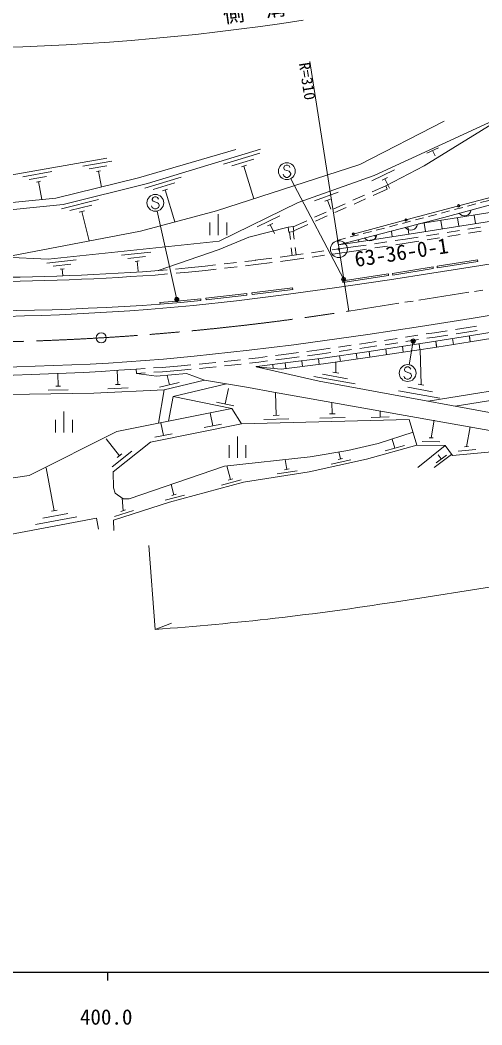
# Model space of a CAD drawing. Units: millimetres at full size, sheet at 1:1000; details may follow other scales. Extents: x 40000 to 680000, y 20000 to 380000.
# Drawn here: x 457628 to 512438, y 198715 to 318126 of the extents above; entities that cross this region are included whole.
import ezdxf
from ezdxf.enums import TextEntityAlignment as Align

# ---------------------------------------------------------------- set-up
doc = ezdxf.new("R2010")
doc.units = ezdxf.units.MM
doc.header["$LTSCALE"] = 1000
doc.header["$PDMODE"] = 32
doc.header["$PDSIZE"] = 500
doc.linetypes.add('CHAIN', pattern=[18.5, 12, -1.5, 3.5, -1.5])
for name, color, linetype, lineweight in [('M-BGD', 7, 'Continuous', 13), ('M-BMK', 2, 'CHAIN', 13), ('M-BMK-SRVR', 3, 'Continuous', 13), ('M-STR-HTXT', 7, 'Continuous', 13), ('M-STR-STRC', 7, 'Continuous', 13), ('M-TTL-BAND', 7, 'Continuous', 25)]:
    doc.layers.add(name, color=color, linetype=linetype, lineweight=lineweight)
doc.styles.add('ＭＳ ゴシック', font='')
doc.styles.get('ＭＳ ゴシック').set_extended_font_data('MS Gothic')

msp = doc.modelspace()

# ---------------------------------------------------------------- linework, layer by layer
at = {"layer": 'M-BGD'}
for p, q in [((486091, 302297), (481784, 300993)), ((507271, 302955), (505922, 302299)), ((506596, 302627), (506911, 301979)), ((468513, 301366), (465066, 300761)), ((485360, 301605), (482775, 300823)), ((461381, 300116), (457934, 299511)), ((467902, 300802), (465833, 300439)), ((467186, 300219), (466704, 300135)), ((466945, 300177), (467276, 298289)), ((484499, 300875), (483896, 300692)), ((484198, 300783), (485379, 296884)), ((502067, 300324), (499369, 299012)), ((460769, 299551), (458701, 299189)), ((460054, 298969), (459571, 298885)), ((459813, 298927), (460186, 296796)), ((476724, 299460), (472417, 298156)), ((475993, 298769), (473409, 297986)), ((501230, 299416), (500600, 299110)), ((500915, 299263), (501463, 298135)), ((475132, 298038), (474530, 297855)), ((474831, 297947), (475986, 294134)), ((495387, 297665), (492558, 296665)), ((499423, 297727), (501022, 298435)), ((499546, 297278), (501208, 298015)), ((501208, 298015), (501022, 298435)), ((466914, 296796), (462550, 295699)), ((466151, 296140), (463532, 295482)), ((494452, 296857), (493792, 296624)), ((494122, 296740), (494512, 295638)), ((494852, 295701), (496224, 296308)), ((497138, 296714), (498509, 297322)), ((497261, 296265), (498632, 296873)), ((510738, 296017), (511703, 296278)), ((512282, 296435), (513247, 296696)), ((465257, 295451), (464646, 295298)), ((464951, 295374), (465828, 291884)), ((481149, 295059), (481149, 292559)), ((492567, 294687), (493938, 295295)), ((494975, 295252), (496346, 295860)), ((506100, 294778), (507068, 295031)), ((507648, 295182), (507772, 295215)), ((507772, 295215), (508614, 295443)), ((509193, 295599), (510158, 295860)), ((511684, 293935), (511521, 294956)), ((480149, 294059), (480149, 292559)), ((482149, 294059), (482149, 292559)), ((488445, 294883), (485754, 293556)), ((487612, 293971), (486985, 293661)), ((487298, 293816), (487818, 292763)), ((490055, 293574), (491653, 294282)), ((490113, 293097), (491775, 293833)), ((492690, 294239), (494061, 294847)), ((501456, 293566), (502423, 293819)), ((503004, 293970), (503972, 294223)), ((504552, 294374), (505520, 294627)), ((505759, 292989), (505596, 294010)), ((507734, 293304), (507571, 294325)), ((509709, 293619), (509546, 294641)), ((489600, 292942), (489703, 292045)), ((490056, 292998), (490160, 292102)), ((496811, 292354), (497779, 292607)), ((498360, 292758), (499327, 293011)), ((499908, 293162), (500875, 293415)), ((501807, 292373), (501697, 293061)), ((503784, 292673), (503641, 293568)), ((507329, 292733), (505847, 292496)), ((509797, 293127), (508316, 292891)), ((509875, 292633), (508394, 292397)), ((512266, 293522), (510785, 293285)), ((512344, 293028), (510863, 292791)), ((495263, 291950), (496231, 292203)), ((495402, 291418), (495263, 291950)), ((495872, 291488), (495864, 291538)), ((498684, 291393), (497440, 291205)), ((497850, 291783), (497808, 292046)), ((501156, 291766), (499673, 291542)), ((499828, 292078), (499753, 292553)), ((503388, 292103), (502145, 291916)), ((503465, 291609), (502219, 291421)), ((504860, 292339), (503388, 292103)), ((504938, 291845), (503465, 291609)), ((507407, 292239), (505925, 292002)), ((473157, 290548), (469676, 290185)), ((490429, 290220), (488484, 289968)), ((489818, 291051), (489921, 290154)), ((490274, 291109), (490378, 290213)), ((491217, 290333), (490429, 290220)), ((493692, 290688), (492207, 290475)), ((493764, 290173), (492279, 289960)), ((495470, 290943), (494682, 290830)), ((495544, 290428), (494754, 290315)), ((497440, 291205), (495473, 290923)), ((497513, 290710), (495544, 290428)), ((498759, 290898), (497513, 290710)), ((501231, 291272), (499747, 291048)), ((464277, 289621), (460796, 289258)), ((463628, 289101), (461539, 288883)), ((472508, 290028), (470419, 289810)), ((471754, 289497), (471266, 289446)), ((471510, 289471), (471633, 288294)), ((480837, 289026), (479595, 288883)), ((483321, 289312), (481831, 289141)), ((485557, 289570), (484314, 289427)), ((485614, 289073), (484370, 288930)), ((487492, 289840), (485547, 289589)), ((487561, 289325), (485614, 289073)), ((490499, 289704), (488552, 289453)), ((491289, 289818), (490499, 289704)), ((507116, 288869), (511918, 289644)), ((462874, 288570), (462386, 288519)), ((462630, 288545), (462713, 287754)), ((475092, 288455), (473621, 288327)), ((475138, 287957), (473664, 287829)), ((477560, 288668), (476088, 288541)), ((477608, 288170), (476134, 288043)), ((479595, 288883), (477560, 288668)), ((479650, 288386), (477608, 288170)), ((480893, 288529), (479650, 288386)), ((483377, 288815), (481887, 288644)), ((495923, 287152), (501341, 287957)), ((501841, 288027), (506639, 288797)), ((501873, 287830), (501841, 288027)), ((507147, 288672), (507116, 288869)), ((495952, 286954), (495923, 287152)), ((479682, 285071), (484532, 285621)), ((485130, 285696), (489966, 286317)), ((485156, 285498), (485130, 285696)), ((474242, 284368), (474225, 284568)), ((479704, 284873), (479682, 285071)), ((503353, 280444), (504836, 280671)), ((505824, 280822), (506820, 280975)), ((506820, 280975), (508312, 281211)), ((506899, 280461), (508393, 280697)), ((509300, 281366), (510793, 281602)), ((509381, 280853), (510875, 281089)), ((510793, 281602), (511811, 281768)), ((510875, 281089), (511893, 281254)), ((495419, 279264), (496904, 279477)), ((497894, 279618), (498898, 279762)), ((498898, 279762), (499894, 279914)), ((500882, 280065), (502365, 280293)), ((500960, 279551), (502443, 279778)), ((503431, 279930), (504914, 280157)), ((504979, 279661), (505085, 278969)), ((505902, 280308), (506899, 280461)), ((506956, 279964), (507062, 279272)), ((506976, 279967), (507085, 279276)), ((508952, 280279), (509061, 279587)), ((510927, 280591), (511036, 279899)), ((510954, 280595), (511067, 279904)), ((487927, 278262), (488943, 278390)), ((488943, 278390), (490688, 278619)), ((491679, 278750), (493424, 278979)), ((491748, 278234), (493495, 278464)), ((493424, 278979), (494429, 279123)), ((493495, 278464), (494502, 278608)), ((495492, 278749), (496977, 278962)), ((495543, 278252), (495642, 277559)), ((497523, 278535), (497622, 277842)), ((497967, 279103), (498975, 279247)), ((498975, 279247), (499972, 279400)), ((499048, 278753), (499154, 278061)), ((501025, 279055), (501131, 278364)), ((503002, 279358), (503108, 278666)), ((505220, 274813), (505111, 278973)), ((474502, 276856), (476734, 277035)), ((476734, 277035), (477876, 277146)), ((478872, 277243), (480014, 277354)), ((480014, 277354), (480848, 277441)), ((481842, 277545), (482676, 277632)), ((481897, 277027), (482733, 277115)), ((482676, 277632), (483801, 277762)), ((482733, 277115), (483861, 277246)), ((484795, 277877), (485920, 278008)), ((484854, 277361), (485982, 277491)), ((485920, 278008), (486935, 278136)), ((485982, 277491), (487000, 277620)), ((487618, 277194), (487671, 276735)), ((487992, 277746), (489009, 277874)), ((489009, 277874), (490756, 278104)), ((489073, 277379), (489160, 276716)), ((491056, 277639), (491145, 276963)), ((493039, 277900), (493130, 277209)), ((495095, 276222), (495104, 277482)), ((462137, 274630), (462116, 276120)), ((469230, 274824), (469151, 276503)), ((472453, 276726), (471402, 276659)), ((471435, 276140), (471402, 276659)), ((472486, 276207), (471435, 276140)), ((473812, 275800), (471435, 276140)), ((474502, 276856), (473451, 276789)), ((474535, 276337), (473484, 276270)), ((474544, 276338), (476780, 276517)), ((475345, 274787), (475082, 275909)), ((476780, 276517), (477925, 276628)), ((478921, 276725), (480066, 276836)), ((480066, 276836), (480902, 276924)), ((485632, 276925), (493137, 275210)), ((485632, 276925), (488612, 276648)), ((485633, 276948), (485636, 276925)), ((493539, 276052), (496489, 275508)), ((494751, 276286), (495439, 276159)), ((468950, 274811), (469509, 274837)), ((474177, 274513), (476514, 275061)), ((492474, 275790), (497391, 274884)), ((504876, 274876), (505565, 274749)), ((460943, 274163), (463343, 274196)), ((461857, 274626), (462417, 274634)), ((468052, 274318), (470449, 274430)), ((474050, 270218), (474727, 274180)), ((481973, 272505), (482348, 274344)), ((488028, 271150), (487956, 273859)), ((502544, 274086), (507461, 273179)), ((503636, 274495), (506587, 273951)), ((475793, 273399), (475243, 270460)), ((480944, 272715), (483002, 272295)), ((494681, 271327), (494645, 272674)), ((462834, 271611), (462834, 269111)), ((480498, 269916), (480189, 271464)), ((487679, 271141), (488378, 271159)), ((494331, 271318), (495031, 271337)), ((500365, 270939), (500345, 271659)), ((461834, 270611), (461834, 269111)), ((463834, 270611), (463834, 269111)), ((474651, 268749), (474346, 270278)), ((479469, 269710), (481528, 270121)), ((486541, 270660), (489540, 270740)), ((493193, 270838), (496192, 270918)), ((499315, 270911), (501414, 270967)), ((506412, 268485), (506786, 270562)), ((473622, 268544), (475681, 268955)), ((510613, 267430), (511039, 269797)), ((469417, 266351), (467827, 268344)), ((482433, 267623), (482433, 266123)), ((483433, 268623), (483433, 266123)), ((484433, 267623), (484433, 266123)), ((500939, 266920), (503249, 267572)), ((502094, 267246), (501786, 268338)), ((504816, 264961), (508063, 267555)), ((505354, 268054), (507454, 268016)), ((506167, 268490), (506657, 268481)), ((468562, 265017), (470907, 266887)), ((469143, 266133), (469690, 266569)), ((495639, 265980), (495457, 266810)), ((506769, 264961), (508842, 266517)), ((507025, 265529), (508225, 266429)), ((507625, 265979), (507265, 266459)), ((509610, 266882), (511701, 267081)), ((510369, 267406), (510857, 267453)), ((482607, 263530), (482167, 265158)), ((489267, 264735), (489081, 265913)), ((494545, 265370), (496889, 265887)), ((495366, 265920), (495913, 266040)), ((461687, 259819), (460728, 264928)), ((488138, 264192), (490509, 264567)), ((488990, 264691), (489544, 264779)), ((475891, 261716), (475557, 262953)), ((481542, 262870), (483859, 263496)), ((482336, 263457), (482877, 263603)), ((474826, 261056), (477143, 261681)), ((475621, 261643), (476161, 261789)), ((469851, 259825), (469722, 261335)), ((460323, 258953), (463272, 259506)), ((461343, 259755), (462031, 259884)), ((468817, 259117), (471104, 259847)), ((469584, 259740), (470118, 259910)), ((459451, 258179), (464365, 259101))]:
    msp.add_line(p, q, dxfattribs=at)
for points in [[(501022, 298435), (505581, 300821), (515805, 307107), (521598, 311496)], [(515805, 307107), (499656, 299652), (490612, 296454), (481270, 291847), (460973, 289729), (455779, 289945), (442823, 291785), (441741, 293383), (443389, 294260), (462743, 296212), (472731, 298721), (486163, 302789)], [(455779, 289945), (471901, 293056), (480932, 295440), (497948, 300965), (507961, 306113)], [(483227, 302767), (471690, 299373), (461881, 296963), (444248, 295226), (437481, 293590), (434795, 293193), (435011, 295077)], [(495402, 291418), (507913, 294683), (522626, 298664), (531411, 300212), (538743, 301343), (548837, 302751)], [(467906, 301716), (456461, 299710), (450378, 298950), (449767, 300036), (449550, 301420)], [(558826, 300529), (554867, 300162), (551866, 299843), (548367, 299444), (544884, 299005), (538921, 298193), (532948, 297335), (519584, 295197), (503311, 292598), (497367, 291700), (495402, 291418)], [(504917, 293901), (533125, 298408), (538058, 299108), (543511, 299863), (551583, 300903)], [(474025, 288362), (481262, 290867), (484770, 292311), (489451, 293529)], [(507147, 288672), (511950, 289446), (511918, 289644)], [(495952, 286954), (501370, 287759), (501341, 287957)], [(501873, 287830), (506671, 288599), (506639, 288797)], [(479704, 284873), (484554, 285422), (484532, 285621)], [(485156, 285498), (489992, 286119), (489966, 286317)], [(485633, 276948), (486042, 276995), (489073, 277379), (493563, 277969), (499048, 278753), (506976, 279967), (510954, 280595), (526314, 283097), (532211, 284030), (536081, 284611), (540701, 285281), (541831, 285458)], [(474225, 284568), (476675, 284776), (479073, 285005)], [(474242, 284368), (476692, 284577), (479092, 284806), (479073, 285005)], [(541935, 284757), (540803, 284589), (536183, 283919), (532318, 283338), (526425, 282406), (511065, 279904), (507084, 279275), (499150, 278060), (493656, 277275), (488612, 276648)], [(546901, 280074), (545234, 279851), (532584, 277104), (506045, 272830)], [(544970, 278668), (532789, 276023), (509270, 272236)], [(487686, 273906), (484745, 274457), (479527, 275352), (477396, 276108), (473812, 275800)], [(479527, 275352), (474727, 274180), (466372, 273789), (453601, 273610), (452119, 274374), (446674, 274369), (430281, 274993), (424567, 275570), (423772, 273620)], [(453601, 273610), (454441, 270268), (454640, 263426), (458716, 263997), (469111, 269215), (482739, 271982), (475793, 273399), (482133, 274905)], [(493137, 275210), (521109, 270053), (527754, 268467), (536291, 269424), (544699, 271693)], [(487686, 273906), (519637, 268250), (524495, 266768)], [(518208, 266304), (517017, 267134), (508954, 266368), (508063, 267555), (504729, 267615), (503826, 270671), (483921, 270140), (482739, 271982)], [(483921, 270140), (473095, 267980), (468657, 264441), (468698, 262549), (468911, 261913), (469874, 261227), (470573, 261240), (481883, 265127), (492058, 266239), (496536, 266992), (500142, 267807), (504277, 269143)], [(468759, 257486), (468729, 258711), (475344, 260823), (484124, 263194), (491947, 264429), (498760, 265931), (504729, 267615)], [(413748, 260094), (419583, 260329), (422230, 259802), (430510, 255472), (448604, 255532), (466694, 258928), (466941, 257610)]]:
    msp.add_lwpolyline(points, dxfattribs=at)
msp.add_lwpolyline([(489451, 293529), (490051, 293603), (490125, 293006), (489525, 292932)], close=True, dxfattribs=at)
for centre, radius, start, end in [((510361, 295669), 812, 217.75978, 352.52005), ((503998, 293984), 812, 217.24707, 352.00734), ((499160, 292722), 812, 217.24707, 352.00734), ((450322, 618203), 331197, 265.97167, 274.03994), ((450322, 618203), 330697, 265.97167, 274.03994), ((448839, 594750), 311923, 262.10455, 274.39649), ((450514, 619865), 336334, 262.41272, 274.04545), ((449342, 602282), 325452, 262.19513, 274.45993), ((448529, 590114), 314289, 262.03932, 274.17347)]:
    msp.add_arc(centre, radius, start, end, dxfattribs=at)
at = {"layer": 'M-BMK'}
for p, q in [((504962, 284849), (510890, 285778)), ((511581, 285886), (512569, 286041)), ((496663, 283548), (502591, 284477)), ((503282, 284585), (504270, 284740))]:
    msp.add_line(p, q, dxfattribs=at)
msp.add_arc((448657, 589808), 310000, 261.75839, 278.90862, dxfattribs=at)
at = {"layer": 'M-BMK-SRVR'}
for centre, radius in [((495468, 290901), 1000), ((495468, 290901), 120), ((467260, 280367), 600)]:
    msp.add_circle(centre, radius, dxfattribs=at)
at = {"layer": 'M-STR-HTXT'}
for p, q in [((496663, 283548), (492018, 313186)), ((496037, 287314), (489757, 299269)), ((476220, 284923), (473897, 295414)), ((504294, 279979), (503799, 277170)), ((472925, 255688), (473650, 245715)), ((502083, 248970), (543093, 255398)), ((473650, 245715), (475601, 246458))]:
    msp.add_line(p, q, dxfattribs=at)
for centre, radius in [((496037, 287314), 150), ((496037, 287314), 120), ((496037, 287314), 90), ((496037, 287314), 60), ((496037, 287314), 30), ((496037, 287314), 20), ((476220, 284923), 150), ((476220, 284923), 120), ((476220, 284923), 90), ((476220, 284923), 60), ((476220, 284923), 30), ((476220, 284923), 20), ((504294, 279979), 150), ((504294, 279979), 120), ((504294, 279979), 90), ((504294, 279979), 60), ((504294, 279979), 30), ((504294, 279979), 20)]:
    msp.add_circle(centre, radius, dxfattribs=at)
for radius, start in [(275000, 261.75839), (345000, 274.15428)]:
    msp.add_arc((448657, 589808), radius, start, 278.90862, dxfattribs=at)
for p in [(496037, 287314), (476220, 284923), (504294, 279979)]:
    msp.add_point(p, dxfattribs=at)
at = {"layer": 'M-STR-STRC'}
for p, q in [((488924, 299619), (488833, 299800)), ((489015, 300800), (488924, 300619)), ((488924, 300619), (488924, 300528)), ((488924, 300528), (489015, 300346)), ((489196, 300891), (489015, 300800)), ((489015, 300346), (489560, 300164)), ((489378, 300891), (489196, 300891)), ((489560, 300800), (489378, 300891)), ((489651, 300619), (489560, 300800)), ((489560, 300164), (489651, 300073)), ((489651, 300073), (489742, 299891)), ((489742, 299800), (489651, 299619)), ((489742, 299891), (489742, 299800)), ((489015, 299528), (488924, 299619)), ((489196, 299437), (489015, 299528)), ((489378, 299437), (489196, 299437)), ((489560, 299528), (489378, 299437)), ((489651, 299619), (489560, 299528)), ((515785, 297677), (509823, 296083)), ((473404, 297044), (473313, 296862)), ((473313, 296862), (473313, 296771)), ((473313, 296771), (473404, 296590)), ((473586, 297135), (473404, 297044)), ((473404, 296590), (473950, 296408)), ((473768, 297135), (473586, 297135)), ((473950, 297044), (473768, 297135)), ((474041, 296862), (473950, 297044)), ((473950, 296408), (474041, 296317)), ((474041, 296317), (474131, 296135)), ((473313, 295862), (473222, 296044)), ((473404, 295771), (473313, 295862)), ((473586, 295680), (473404, 295771)), ((473768, 295680), (473586, 295680)), ((473950, 295771), (473768, 295680)), ((474041, 295862), (473950, 295771)), ((474131, 296044), (474041, 295862)), ((474131, 296135), (474131, 296044)), ((509533, 296006), (503571, 294412)), ((503281, 294334), (497320, 292740)), ((503351, 276817), (503261, 276635)), ((503261, 276635), (503261, 276545)), ((503261, 276545), (503351, 276363)), ((503533, 276908), (503351, 276817)), ((503351, 276363), (503897, 276181)), ((503715, 276908), (503533, 276908)), ((503897, 276817), (503715, 276908)), ((503988, 276635), (503897, 276817)), ((503897, 276181), (503988, 276090)), ((503988, 276090), (504079, 275908)), ((504079, 275908), (504079, 275817)), ((503261, 275635), (503170, 275817)), ((503351, 275545), (503261, 275635)), ((503533, 275454), (503351, 275545)), ((503715, 275454), (503533, 275454)), ((503897, 275545), (503715, 275454)), ((503988, 275635), (503897, 275545)), ((504079, 275817), (503988, 275635))]:
    msp.add_line(p, q, dxfattribs=at)
for points in [[(560742, 295696), (555916, 295274), (550519, 294666), (544402, 293891), (538897, 293144), (533623, 292375), (528092, 291529), (512327, 288975), (506500, 288037), (501480, 287258), (494657, 286254), (488625, 285425), (483308, 284769), (478210, 284225), (472750, 283745)], [(556623, 289270), (552465, 288839), (548060, 288310), (544266, 287824), (538354, 286992), (531402, 285946), (520182, 284157), (511149, 282671), (505141, 281714), (498884, 280766), (490104, 279549), (484805, 278886), (478302, 278186), (474650, 277815)]]:
    msp.add_lwpolyline(points, dxfattribs=at)
for centre, radius in [((489287, 300164), 1000), ((473677, 296408), 1000), ((509678, 296045), 150), ((509678, 296045), 120), ((509678, 296045), 100), ((503426, 294373), 150), ((503426, 294373), 120), ((503426, 294373), 100), ((497175, 292702), 150), ((497175, 292702), 120), ((497175, 292702), 100), ((503624, 276181), 1000)]:
    msp.add_circle(centre, radius, dxfattribs=at)
at = {"layer": 'M-TTL-BAND'}
for p, q in [((40000, 205000), (579000, 205000)), ((468000, 205000), (468000, 204000))]:
    msp.add_line(p, q, dxfattribs=at)

# ---------------------------------------------------------------- texts
at = {"layer": 'M-BMK-SRVR', "style": 'ＭＳ ゴシック'}
msp.add_text('63-36-0-1', height=1833, rotation=8.629, dxfattribs=at).set_placement((497554, 288236), align=Align.BOTTOM_LEFT)
at = {"layer": 'M-STR-HTXT', "style": 'ＭＳ ゴシック'}
msp.add_text('側\u3000溝\u3000L=184.0', height=1833, rotation=8, dxfattribs=at).set_placement((491213, 318516), align=Align.BOTTOM_CENTER)
msp.add_text('R=310', height=1320, rotation=278.909, dxfattribs=at).set_placement((492018, 313186), align=Align.TOP_LEFT)
at = {"layer": 'M-TTL-BAND', "style": 'ＭＳ ゴシック'}
msp.add_text('400.0', height=1833, dxfattribs=at).set_placement((467844, 198195), align=Align.BOTTOM_CENTER)

doc.saveas('drawing.dxf')
